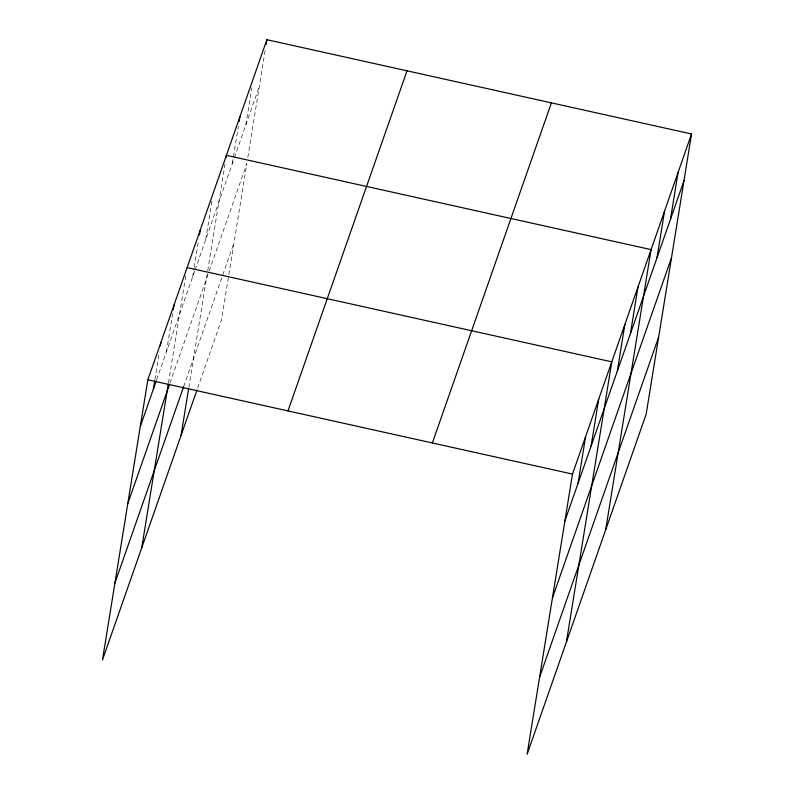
<?xml version="1.0" encoding="UTF-8"?>
<svg xmlns="http://www.w3.org/2000/svg" width="794" height="794" viewBox="0 0 794 794"><rect width="100%" height="100%" fill="white"/><g stroke="black" fill="none" stroke-linecap="round" stroke-linejoin="round"><path stroke-width="0.6" stroke-dasharray="3.97 2.98" d="M154.919 379.532L159.386 351.97M166.462 351.702L172.874 312.161M168.447 382.916L185.766 275.955M192.654 276.888L194.014 268.501M194.212 267.3L198.669 239.738M205.745 239.47L211.958 201.13M188.823 387.403L207.532 271.895M207.73 270.685L225.059 163.723M232.334 163.524L238.349 126.375M245.832 124.976L251.847 87.826M247.817 157.46L265.533 48.087M156.646 379.76L194.699 271.042M195.106 269.871L233.972 158.85M234.379 157.678L259.32 86.427M169.946 383.165L208.822 272.104M209.229 270.943L246.845 163.485L221.506 319.922L197.378 388.832M183.682 386.559L233.982 242.875"/><path stroke-width="1.19" d="M691.544 133.978L572.494 474.078L527.107 754.3L646.157 414.2L691.544 133.978L266.893 39.7L147.843 379.8L102.456 660.022L196.972 390.003M153.371 389.12L154.731 380.733M160.358 345.976L160.934 342.383M173.261 309.769L174.035 304.975M141.739 547.791L168.249 384.127M199.443 234.945L200.227 230.151M181.032 435.559L188.635 388.603M226.022 157.728L226.409 155.336L651.07 249.614L605.683 529.836M239.133 121.581L239.907 116.787M266.109 44.494L266.893 39.7M578.022 483.397L585.595 436.67M591.113 445.99L598.686 399.253M566.4 642.068L611.777 361.846L187.126 267.568M617.305 371.165L624.878 324.438M630.406 333.758L637.969 287.021M656.985 257.802L664.558 211.065M670.483 219.253L678.046 172.526M140.27 426.527L156.229 380.931M127.794 503.585L169.539 384.336M114.941 582.965L183.682 386.559M287.984 410.905L407.024 70.815M432.363 442.963L551.403 102.873M564.931 520.804L683.971 180.714M552.445 597.862L671.496 257.762M539.592 677.252L658.633 337.152M147.843 379.8L572.494 474.078"/></g></svg>
